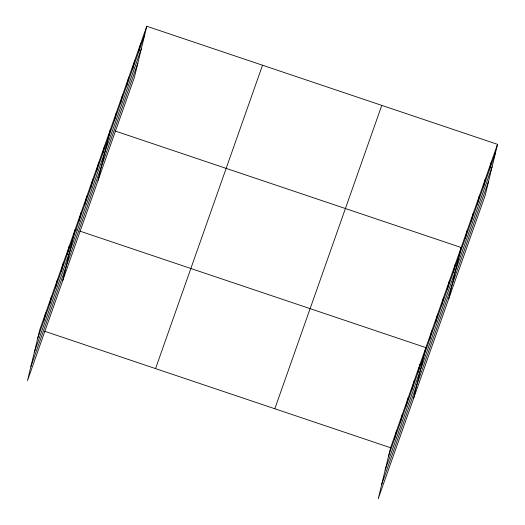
<?xml version="1.0" encoding="UTF-8"?>
<svg xmlns="http://www.w3.org/2000/svg" width="525" height="525" viewBox="0 0 525 525"><rect width="100%" height="100%" fill="white"/><g stroke="black" fill="none" stroke-linecap="round" stroke-linejoin="round"><path stroke-width="0.79" d="M43.687 321.248L45.695 312.946M49.567 304.559L51.575 296.257M55.453 287.877L57.461 279.576M61.333 271.189L63.341 262.887M67.213 254.5L69.221 246.199M62.764 280.527L75.108 229.517L76.65 230.035M78.98 221.13L80.988 212.828M84.866 204.448L86.874 196.147M90.746 187.76L92.754 179.458M96.633 171.071L98.641 162.77M102.513 154.389L104.521 146.088M98.063 180.416L110.407 129.399M114.457 120.507L116.465 112.206M120.52 103.32L122.528 95.018M126.584 86.126L128.592 77.825M132.641 68.933L134.649 60.631M138.705 51.745L140.713 43.444M146.777 26.25L134.433 77.267L27.471 380.645L39.808 329.634L146.777 26.25L497.529 144.355L485.192 195.366L378.223 498.75L390.567 447.733L497.529 144.355M394.446 439.353L396.454 431.051M400.326 422.664L402.334 414.363M406.206 405.983L408.22 397.681M412.092 389.294L414.1 380.992M417.972 372.606L419.98 364.304M413.523 398.633L425.867 347.622L79.734 231.072M429.739 339.235L431.747 330.934M435.625 322.547L437.633 314.245M441.505 305.865L443.513 297.563M447.392 289.177L449.4 280.875M453.272 272.488L455.28 264.187M448.822 298.515L461.167 247.505L115.034 130.961M465.216 238.613L467.224 230.311M471.279 221.419L473.288 213.117M477.343 204.232L479.351 195.93M483.4 187.038L485.408 178.736M489.464 169.844L491.472 161.542M37.8 337.936L144.762 34.552M34.394 352.026L141.356 48.648M30.877 366.548L137.839 63.171M155.558 368.609L262.526 65.225M274.818 408.758L381.78 105.381M388.559 456.035L495.521 152.657M385.147 470.131L492.115 166.753M381.636 484.654L488.598 181.276M44.441 331.19L390.567 447.733"/></g></svg>
